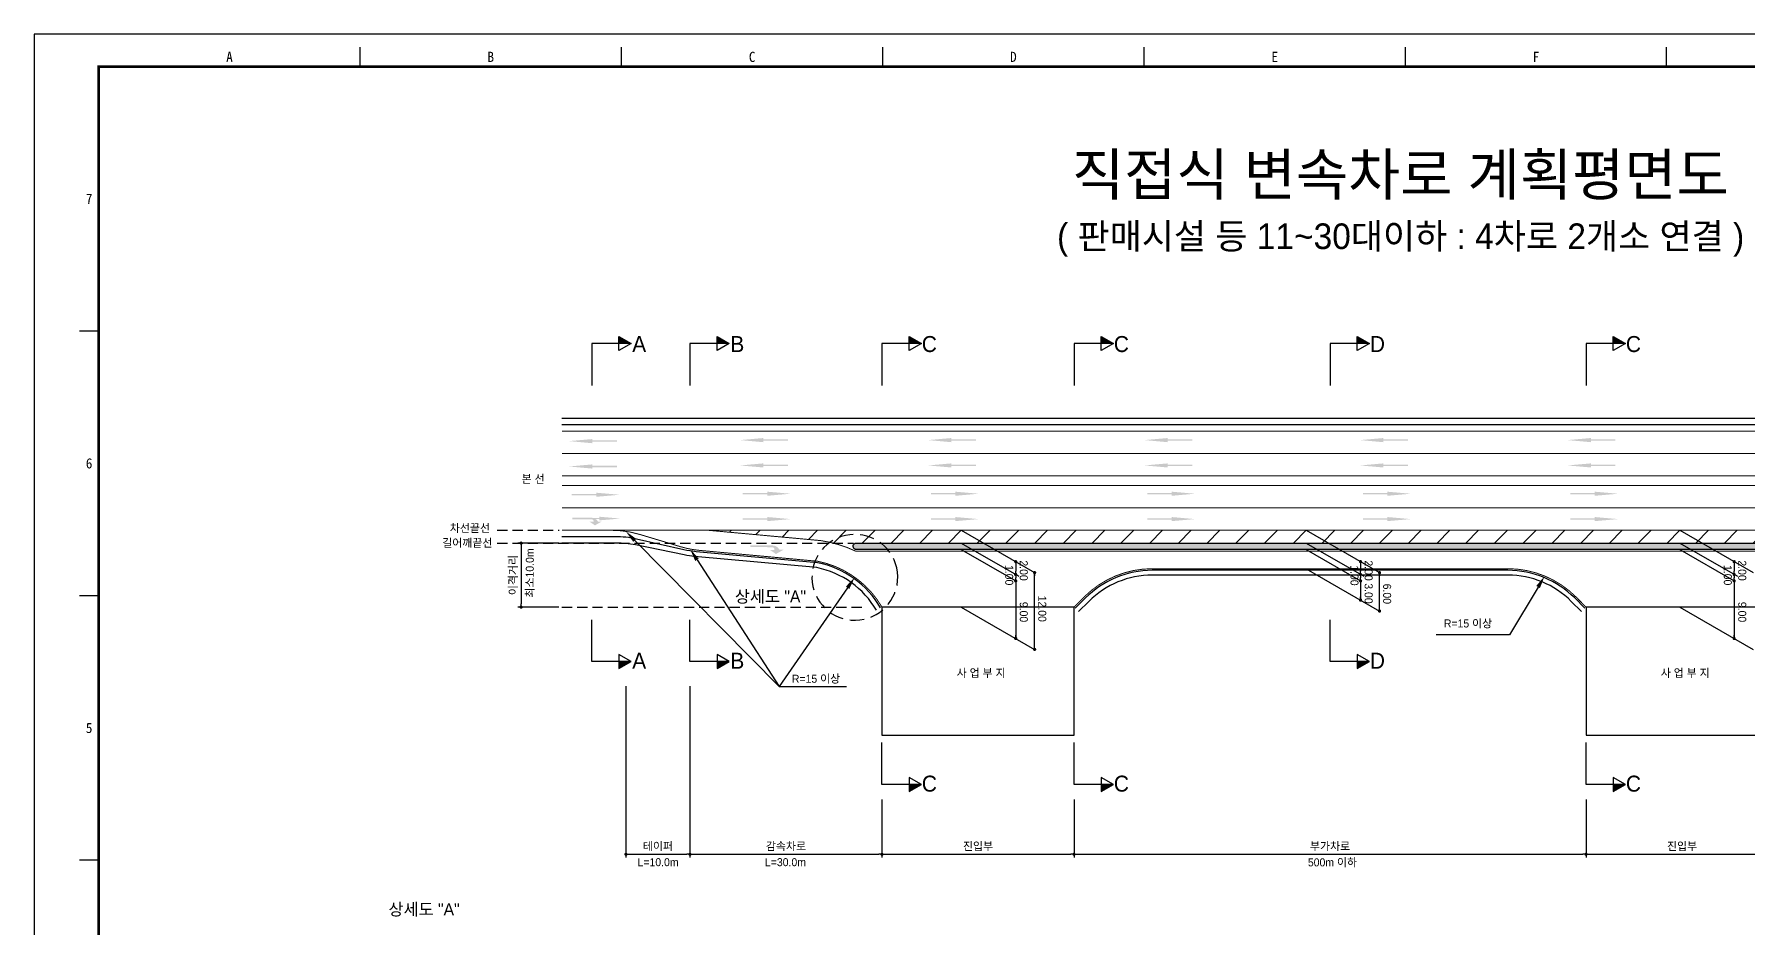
# Model space of a CAD drawing. Header units: millimetres. Extents: x 640 to 1063, y -2 to 297.
# Drawn here: x 639.6 to 907.4, y 157.3 to 297 of the extents above; entities that cross this region are included whole.
import ezdxf
from ezdxf.enums import TextEntityAlignment as Align

# ---------------------------------------------------------------- set-up
doc = ezdxf.new("R2010")
doc.units = ezdxf.units.MM
doc.linetypes.add('HIDDEN', pattern=[9.525, 6.35, -3.175])
for name, color, linetype in [('CC-GSTR-0004', 4, 'Continuous'), ('CM-LANE-0030', 30, 'Continuous'), ('CZ-DIMT-0002', 7, 'Continuous'), ('CZ-LIN1-0007', 7, 'Continuous'), ('CZ-LIN2-0003', 3, 'Continuous'), ('CZ-LINE-0001', 7, 'Continuous'), ('CZ-TEXT-BOX0', 7, 'Continuous'), ('TITLE', 7, 'Continuous')]:
    doc.layers.add(name, color=color, linetype=linetype)
doc.styles.add('돋움', font='')
doc.styles.add('돋음체', font='')
doc.styles.get('돋움').set_extended_font_data('Dotum')
doc.styles.get('돋음체').set_extended_font_data('DotumChe')

# ---------------------------------------------------------------- blocks, each defined once
blk = doc.blocks.new('_Dot')
at = {"color": 0, "linetype": 'ByBlock', "lineweight": -2}
blk.add_line((-0.5, 0), (-1, 0), dxfattribs=at)
at = {"color": 0, "linetype": 'ByBlock', "const_width": 0.5}
blk.add_lwpolyline([(-0.25, 0, 1), (0.25, 0, 1)], format="xyb", close=True, dxfattribs=at)

msp = doc.modelspace()

# ---------------------------------------------------------------- hatches: boundary and pattern name
at = {"layer": 'CM-LANE-0030'}
h = msp.add_hatch(dxfattribs=at)
h.set_pattern_fill('ANSI31', color=256, style=0)
h.set_pattern_definition([(45, (-338.5882, 3.508), (-2.245064, 2.245064), [])])
h.paths.add_polyline_path([(744.88, 219.49), (762.45, 217.88, -0.062108), (766.75, 216.49), (767.87, 216.49, 0.001633), (767.76, 216.55, -0.783474), (767.99, 217.49), (917.46, 217.49, -0.830663), (917.64, 216.52, 0.001236), (917.55, 216.49), (919.07, 216.49, -0.050333), (922.67, 217.2), (967.08, 219.49)])
at = {"layer": 'CZ-LIN1-0007'}
for points in [[(726.76, 233.74), (726.76, 233.52), (730.59, 233.52), (730.59, 233.31), (726.76, 233.31), (726.76, 233.09), (723.11, 233.42)], [(753.48, 233.9), (753.48, 233.68), (757.31, 233.68), (757.31, 233.47), (753.48, 233.47), (753.48, 233.25), (749.83, 233.58)], [(782.87, 233.9), (782.87, 233.68), (786.69, 233.68), (786.69, 233.47), (782.87, 233.47), (782.87, 233.25), (779.22, 233.58)], [(816.66, 233.9), (816.66, 233.68), (820.48, 233.68), (820.48, 233.47), (816.66, 233.47), (816.66, 233.25), (813.01, 233.58)], [(850.36, 233.9), (850.36, 233.68), (854.18, 233.68), (854.18, 233.47), (850.36, 233.47), (850.36, 233.25), (846.71, 233.58)], [(882.77, 233.9), (882.77, 233.68), (886.59, 233.68), (886.59, 233.47), (882.77, 233.47), (882.77, 233.25), (879.12, 233.58)], [(726.76, 229.78), (726.76, 229.56), (730.59, 229.56), (730.59, 229.35), (726.76, 229.35), (726.76, 229.13), (723.11, 229.46)], [(753.48, 229.94), (753.48, 229.72), (757.31, 229.72), (757.31, 229.51), (753.48, 229.51), (753.48, 229.3), (749.83, 229.62)], [(782.87, 229.94), (782.87, 229.72), (786.69, 229.72), (786.69, 229.51), (782.87, 229.51), (782.87, 229.3), (779.22, 229.62)], [(816.66, 229.94), (816.66, 229.72), (820.48, 229.72), (820.48, 229.51), (816.66, 229.51), (816.66, 229.3), (813.01, 229.62)], [(850.36, 229.94), (850.36, 229.72), (854.18, 229.72), (854.18, 229.51), (850.36, 229.51), (850.36, 229.3), (846.71, 229.62)], [(882.77, 229.94), (882.77, 229.72), (886.59, 229.72), (886.59, 229.51), (882.77, 229.51), (882.77, 229.3), (879.12, 229.62)], [(727.37, 225.36), (727.37, 225.15), (723.55, 225.15), (723.55, 224.93), (727.37, 224.93), (727.37, 224.72), (731.02, 225.04)], [(754.09, 225.52), (754.09, 225.31), (750.27, 225.31), (750.27, 225.09), (754.09, 225.09), (754.09, 224.88), (757.74, 225.2)], [(783.47, 225.52), (783.47, 225.31), (779.65, 225.31), (779.65, 225.09), (783.47, 225.09), (783.47, 224.88), (787.12, 225.2)], [(817.26, 225.52), (817.26, 225.31), (813.44, 225.31), (813.44, 225.09), (817.26, 225.09), (817.26, 224.88), (820.91, 225.2)], [(850.96, 225.52), (850.96, 225.31), (847.14, 225.31), (847.14, 225.09), (850.96, 225.09), (850.96, 224.88), (854.62, 225.2)], [(883.37, 225.52), (883.37, 225.31), (879.55, 225.31), (879.55, 225.09), (883.37, 225.09), (883.37, 224.88), (887.02, 225.2)], [(726.73, 221.44, -0.267976), (727.64, 220.83), (728.19, 220.84), (727.16, 220.26), (726.33, 220.83), (726.94, 220.83, 0.504994), (726.67, 221.2), (723.61, 221.22), (723.62, 221.46)], [(727.86, 221.61), (727.86, 221.42), (724.43, 221.42), (724.43, 221.23), (727.86, 221.23), (727.86, 221.04), (731.13, 221.32)], [(754.09, 221.56), (754.09, 221.35), (750.27, 221.35), (750.27, 221.13), (754.09, 221.13), (754.09, 220.92), (757.74, 221.24)], [(783.47, 221.56), (783.47, 221.35), (779.65, 221.35), (779.65, 221.13), (783.47, 221.13), (783.47, 220.92), (787.12, 221.24)], [(817.26, 221.56), (817.26, 221.35), (813.44, 221.35), (813.44, 221.13), (817.26, 221.13), (817.26, 220.92), (820.91, 221.24)], [(850.96, 221.56), (850.96, 221.35), (847.14, 221.35), (847.14, 221.13), (850.96, 221.13), (850.96, 220.92), (854.62, 221.24)], [(883.37, 221.56), (883.37, 221.35), (879.55, 221.35), (879.55, 221.13), (883.37, 221.13), (883.37, 220.92), (887.02, 221.24)], [(754.96, 217.12, -0.267976), (755.99, 216.44), (756.61, 216.44), (755.44, 215.78), (754.5, 216.43), (755.19, 216.43, 0.504994), (754.88, 216.85), (751.42, 216.87), (751.42, 217.14)]]:
    msp.add_hatch(color=256, dxfattribs=at).paths.add_polyline_path(points)
at = {"layer": 'CZ-LIN2-0003'}
h = msp.add_hatch(dxfattribs=at)
h.set_pattern_fill('CROSS', color=256, scale=0.075, style=0)
h.set_pattern_definition([(0, (-338.58823, 3.50815), (0.47625, 0.47625), [0.238125, -0.714375]), (90, (-338.46916, 3.3891), (-0.47625, 0.47625), [0.238125, -0.714375])])
h.paths.add_polyline_path([(917.46, 217.49), (767.99, 217.49, 0.783474), (767.76, 216.55, -0.001633), (767.87, 216.49), (917.55, 216.49, -0.001236), (917.64, 216.52, 0.830663)])
at = {"layer": 'CZ-LINE-0001'}
for points in [[(730.92, 249.76), (730.92, 248.66), (732.82, 248.66)], [(746.25, 249.76), (746.25, 248.66), (748.16, 248.66)], [(776.25, 249.76), (776.25, 248.66), (778.16, 248.66)], [(806.25, 249.76), (806.25, 248.66), (808.16, 248.66)], [(846.25, 249.76), (846.25, 248.66), (848.16, 248.66)], [(886.25, 249.76), (886.25, 248.66), (888.16, 248.66)], [(732.82, 198.99), (730.92, 198.99), (730.92, 197.89)], [(748.16, 198.99), (746.25, 198.99), (746.25, 197.89)], [(848.16, 198.99), (846.25, 198.99), (846.25, 197.89)], [(778.16, 179.79), (776.25, 179.79), (776.25, 178.69)], [(808.16, 179.79), (806.25, 179.79), (806.25, 178.69)], [(888.16, 179.79), (886.25, 179.79), (886.25, 178.69)]]:
    msp.add_hatch(color=256, dxfattribs=at).paths.add_polyline_path(points)

# ---------------------------------------------------------------- linework, layer by layer
at = {"color": 0, "linetype": 'ByBlock', "lineweight": -2}
for p, q in [((792.9, 214.34), (792.9, 214.09)), ((846.78, 214.34), (846.78, 214.09)), ((905.15, 214.34), (905.15, 214.09)), ((792.9, 212.84), (792.9, 213.09)), ((792.9, 212.34), (792.9, 212.09)), ((792.9, 211.84), (792.9, 212.09)), ((795.86, 212.63), (795.86, 212.38)), ((846.78, 212.84), (846.78, 213.09)), ((846.78, 212.34), (846.78, 212.09)), ((846.78, 211.84), (846.78, 212.09)), ((849.74, 212.63), (849.74, 212.38)), ((905.15, 212.84), (905.15, 213.09)), ((905.15, 212.34), (905.15, 212.09)), ((905.15, 211.84), (905.15, 212.09)), ((846.78, 208.84), (846.78, 209.09)), ((849.74, 207.13), (849.74, 207.38)), ((792.9, 202.85), (792.9, 203.1)), ((795.86, 201.14), (795.86, 201.39)), ((905.15, 202.85), (905.15, 203.1))]:
    msp.add_line(p, q, dxfattribs=at)
at = {"color": 0, "linetype": 'ByBlock', "const_width": 0.25}
for points in [[(792.9, 214.46, 1), (792.9, 214.71, 1)], [(846.78, 214.46, 1), (846.78, 214.71, 1)], [(905.15, 214.46, 1), (905.15, 214.71, 1)], [(792.9, 212.71, 1), (792.9, 212.46, 1)], [(792.9, 212.46, 1), (792.9, 212.71, 1)], [(792.9, 211.71, 1), (792.9, 211.46, 1)], [(795.86, 212.75, 1), (795.86, 213, 1)], [(846.78, 212.71, 1), (846.78, 212.46, 1)], [(846.78, 212.46, 1), (846.78, 212.71, 1)], [(846.78, 211.71, 1), (846.78, 211.46, 1)], [(849.74, 212.75, 1), (849.74, 213, 1)], [(905.15, 212.46, 1), (905.15, 212.71, 1)], [(905.15, 212.71, 1), (905.15, 212.46, 1)], [(905.15, 211.71, 1), (905.15, 211.46, 1)], [(846.78, 208.71, 1), (846.78, 208.46, 1)], [(849.74, 207, 1), (849.74, 206.75, 1)], [(792.9, 202.72, 1), (792.9, 202.47, 1)], [(795.86, 201.01, 1), (795.86, 200.76, 1)], [(905.15, 202.72, 1), (905.15, 202.47, 1)]]:
    msp.add_lwpolyline(points, format="xyb", close=True, dxfattribs=at)
at = {"layer": 'CC-GSTR-0004'}
for points in [[(722.01, 236.99), (1002.01, 236.99)], [(722.01, 235.99), (1002.01, 235.99)]]:
    msp.add_lwpolyline(points, dxfattribs=at)
for points in [[(771.8, 207.36, 0.214554), (761.95, 214.41), (742.96, 216.15), (742.96, 216.15, -0.032516), (741.04, 216.46), (741.04, 216.46), (733.64, 218.12, 0.055483), (730.34, 218.49), (722.01, 218.49)], [(771.15, 206.99, 0.213816), (761.85, 213.66), (742.72, 215.42), (742.72, 215.42, -0.026776), (741.13, 215.65), (741.13, 215.65), (733.48, 217.2, 0.049732), (730.52, 217.49), (722.01, 217.49)], [(881.84, 207.31), (880.23, 208.92, 0.198912), (869.8, 213.24), (814.23, 213.24, 0.198912), (803.8, 208.92), (802.19, 207.31)], [(881.31, 206.78), (879.7, 208.39, 0.198912), (869.8, 212.49), (814.23, 212.49, 0.198912), (804.33, 208.39), (802.72, 206.78)]]:
    msp.add_lwpolyline(points, format="xyb", dxfattribs=at)
at = {"layer": 'CM-LANE-0030', "const_width": 0.15}
for points in [[(722.01, 227.99), (1002.01, 227.99)], [(722.01, 226.49), (1002.01, 226.49)]]:
    msp.add_lwpolyline(points, dxfattribs=at)
msp.add_lwpolyline([(762.45, 217.88), (744.88, 219.49), (967.08, 219.49), (922.67, 217.2, 0.059897), (917.55, 216.24), (767.87, 216.24, 0.073871)], format="xyb", close=True, dxfattribs=at)
at = {"layer": 'CZ-LIN1-0007', "const_width": 0.15}
msp.add_lwpolyline([(722.01, 234.99), (1002.01, 234.99)], dxfattribs=at)
at = {"layer": 'CZ-LIN1-0007', "linetype": 'HIDDEN', "const_width": 0.15}
for points in [[(722.01, 231.49), (1002.01, 231.49)], [(722.01, 222.99), (1002.01, 222.99)], [(729.81, 219.49), (744.88, 219.49)]]:
    msp.add_lwpolyline(points, dxfattribs=at)
at = {"layer": 'CZ-LIN1-0007', "const_width": 0.15}
for points in [[(772.01, 207.49, 0.214787), (761.99, 214.65), (743.51, 216.35), (743.51, 216.35, -0.049984), (740.57, 216.92), (740.57, 216.92), (734.12, 218.86), (734.12, 218.86, 0.072993), (729.81, 219.49), (729.81, 219.49), (722.01, 219.49)], [(882.01, 207.49), (880.41, 209.1, 0.198912), (869.8, 213.49), (814.23, 213.49, 0.198912), (803.62, 209.1), (802.01, 207.49)]]:
    msp.add_lwpolyline(points, format="xyb", dxfattribs=at)
at = {"layer": 'CZ-LIN2-0003'}
msp.add_lwpolyline([(767.76, 216.55, -0.783474), (767.99, 217.49), (917.46, 217.49, -0.830663), (917.64, 216.52, 0.001236), (917.55, 216.49), (767.87, 216.49, 0.001633)], format="xyb", close=True, dxfattribs=at)
for points in [[(802.01, 207.49), (772.01, 207.49), (772.01, 187.49), (802.01, 187.49)], [(912.01, 207.49), (882.01, 207.49), (882.01, 187.49), (912.01, 187.49)]]:
    msp.add_lwpolyline(points, close=True, dxfattribs=at)
at = {"layer": 'CZ-LINE-0001'}
for p, q in [((730.92, 247.56), (730.92, 249.76)), ((730.92, 249.76), (732.82, 248.66)), ((746.25, 247.56), (746.25, 249.76)), ((746.25, 249.76), (748.16, 248.66)), ((776.25, 247.56), (776.25, 249.76)), ((776.25, 249.76), (778.16, 248.66)), ((806.25, 247.56), (806.25, 249.76)), ((806.25, 249.76), (808.16, 248.66)), ((846.25, 247.56), (846.25, 249.76)), ((846.25, 249.76), (848.16, 248.66)), ((886.25, 247.56), (886.25, 249.76)), ((886.25, 249.76), (888.16, 248.66)), ((732.82, 248.66), (726.68, 248.66)), ((726.68, 248.66), (726.68, 242.12)), ((732.82, 248.66), (730.92, 247.56)), ((748.16, 248.66), (742.01, 248.66)), ((742.01, 248.66), (742.01, 242.12)), ((748.16, 248.66), (746.25, 247.56)), ((778.16, 248.66), (772.01, 248.66)), ((772.01, 248.66), (772.01, 242.12)), ((778.16, 248.66), (776.25, 247.56)), ((808.16, 248.66), (802.01, 248.66)), ((802.01, 248.66), (802.01, 242.12)), ((808.16, 248.66), (806.25, 247.56)), ((848.16, 248.66), (842.01, 248.66)), ((842.01, 248.66), (842.01, 242.12)), ((848.16, 248.66), (846.25, 247.56)), ((888.16, 248.66), (882.01, 248.66)), ((882.01, 248.66), (882.01, 242.12)), ((888.16, 248.66), (886.25, 247.56)), ((721.51, 217.49), (715.13, 217.49)), ((715.63, 216.99), (715.63, 207.99)), ((784.4, 219.49), (795.86, 212.88)), ((784.4, 217.49), (793.4, 212.3)), ((784.4, 217.49), (793.4, 212.3)), ((838.28, 219.49), (849.74, 212.88)), ((838.28, 217.49), (847.28, 212.3)), ((838.28, 217.49), (847.28, 212.3)), ((896.65, 219.49), (908.11, 212.88)), ((896.65, 217.49), (905.65, 212.3)), ((896.65, 217.49), (905.65, 212.3)), ((784.4, 216.49), (792.9, 211.59)), ((838.28, 216.49), (846.78, 211.59)), ((896.65, 216.49), (905.15, 211.59)), ((792.9, 214.09), (792.9, 213.09)), ((795.86, 200.89), (795.86, 212.88)), ((838.28, 213.49), (849.74, 206.88)), ((846.78, 214.09), (846.78, 213.09)), ((849.74, 206.88), (849.74, 212.88)), ((905.15, 214.09), (905.15, 213.09)), ((792.9, 211.59), (792.9, 202.6)), ((846.78, 211.59), (846.78, 208.59)), ((905.15, 211.59), (905.15, 202.6)), ((721.51, 207.49), (715.13, 207.49)), ((784.4, 207.5), (795.86, 200.89)), ((896.65, 207.5), (908.11, 200.89)), ((726.68, 198.99), (726.68, 205.53)), ((742.01, 198.99), (742.01, 205.53)), ((842.01, 198.99), (842.01, 205.53)), ((732.82, 198.99), (726.68, 198.99)), ((732.82, 198.99), (730.92, 200.09)), ((730.92, 200.09), (730.92, 197.89)), ((730.92, 197.89), (732.82, 198.99)), ((748.16, 198.99), (742.01, 198.99)), ((748.16, 198.99), (746.25, 200.09)), ((746.25, 200.09), (746.25, 197.89)), ((746.25, 197.89), (748.16, 198.99)), ((848.16, 198.99), (842.01, 198.99)), ((848.16, 198.99), (846.25, 200.09)), ((846.25, 200.09), (846.25, 197.89)), ((846.25, 197.89), (848.16, 198.99)), ((732.01, 195.15), (732.01, 168.38)), ((742.01, 195.15), (742.01, 168.38)), ((742.01, 195.15), (742.01, 168.38)), ((755.93, 195.09), (766.49, 195.09)), ((772.01, 179.79), (772.01, 186.33)), ((802.01, 179.79), (802.01, 186.33)), ((882.01, 179.79), (882.01, 186.33)), ((778.16, 179.79), (772.01, 179.79)), ((778.16, 179.79), (776.25, 180.89)), ((776.25, 180.89), (776.25, 178.69)), ((776.25, 178.69), (778.16, 179.79)), ((808.16, 179.79), (802.01, 179.79)), ((808.16, 179.79), (806.25, 180.89)), ((806.25, 180.89), (806.25, 178.69)), ((806.25, 178.69), (808.16, 179.79)), ((888.16, 179.79), (882.01, 179.79)), ((888.16, 179.79), (886.25, 180.89)), ((886.25, 180.89), (886.25, 178.69)), ((886.25, 178.69), (888.16, 179.79)), ((772.01, 177.43), (772.01, 168.38)), ((772.01, 177.43), (772.01, 168.38)), ((802.01, 177.43), (802.01, 168.38)), ((802.01, 177.43), (802.01, 168.38)), ((882.01, 177.43), (882.01, 168.38)), ((882.01, 177.43), (882.01, 168.38)), ((732.51, 168.88), (741.51, 168.88)), ((742.51, 168.88), (771.51, 168.88)), ((772.51, 168.88), (801.51, 168.88)), ((802.51, 168.88), (881.51, 168.88)), ((882.51, 168.88), (911.51, 168.88))]:
    msp.add_line(p, q, dxfattribs=at)
at = {"layer": 'CZ-LINE-0001', "linetype": 'HIDDEN', "ltscale": 0.25}
for p, q in [((711.91, 219.49), (721.57, 219.49)), ((711.91, 217.49), (767.56, 217.49)), ((722.01, 207.49), (769.17, 207.49))]:
    msp.add_line(p, q, dxfattribs=at)
at = {"layer": 'CZ-LINE-0001', "linetype": 'HIDDEN', "ltscale": 0.35}
msp.add_line((774.42, 212.94), (774.42, 212.94), dxfattribs=at)
at = {"layer": 'CZ-LINE-0001'}
for points in [[(733.39, 217.91), (755.93, 195.09)], [(743.11, 214.89), (755.93, 195.09)], [(766.63, 210.51), (755.93, 195.09)], [(874.51, 210.63), (870.06, 203.17), (858.58, 203.17)]]:
    msp.add_lwpolyline(points, dxfattribs=at)
at = {"layer": 'CZ-LINE-0001', "linetype": 'HIDDEN', "ltscale": 0.35}
msp.add_arc((767.77, 212.15), 6.7, 6.7667, 6.749, dxfattribs=at)
at = {"layer": 'CZ-LINE-0001'}
for points in [[(733.16, 217.67), (731.99, 219.33), (733.63, 218.14)], [(742.83, 214.7), (742.03, 216.56), (743.39, 215.07)], [(766.36, 210.7), (767.77, 212.15), (766.9, 210.32)], [(874.23, 210.8), (875.54, 212.35), (874.8, 210.46)]]:
    msp.add_solid(points, dxfattribs=at)
at = {"layer": 'TITLE', "color": 7, "linetype": 'Continuous'}
for p, q in [((690.48, 291.92), (690.48, 294.95)), ((731.3, 291.92), (731.3, 294.95)), ((772.13, 291.92), (772.13, 294.95)), ((812.95, 291.92), (812.95, 294.95)), ((853.78, 291.92), (853.78, 294.95)), ((894.6, 291.92), (894.6, 294.95)), ((649.65, 250.6), (646.63, 250.6)), ((649.65, 209.27), (646.63, 209.27)), ((649.65, 167.94), (646.63, 167.94))]:
    msp.add_line(p, q, dxfattribs=at)
at = {"layer": 'TITLE'}
msp.add_lwpolyline([(639.57, -2.41), (1062.93, -2.41), (1062.93, 296.96), (639.57, 296.96)], close=True, dxfattribs=at)
at = {"layer": 'TITLE', "linetype": 'Continuous', "const_width": 0.403}
msp.add_lwpolyline([(649.65, 2.62), (649.65, 291.92), (1057.9, 291.92), (1057.9, 2.62)], close=True, dxfattribs=at)

# ---------------------------------------------------------------- block references
at = {"layer": 'CZ-LINE-0001', "xscale": 0.5, "yscale": 0.5, "zscale": 0.5}
for p, rotation in [((715.63, 217.49), 90), ((715.63, 207.49), 270), ((732.01, 168.88), 180), ((742.01, 168.88), 180), ((772.01, 168.88), 180), ((802.01, 168.88), 180), ((882.01, 168.88), 180)]:
    msp.add_blockref('_Dot', p, dxfattribs=dict(at, rotation=rotation))
for p in [(742.01, 168.88), (772.01, 168.88), (802.01, 168.88), (882.01, 168.88)]:
    msp.add_blockref('_Dot', p, dxfattribs=at)

# ---------------------------------------------------------------- texts
at = {"layer": 'CZ-DIMT-0002', "style": '돋움'}
for s, height, p in [('A', 2.5, (734.08, 248.58)), ('B', 2.5, (749.41, 248.58)), ('C', 2.5, (779.41, 248.58)), ('C', 2.5, (809.41, 248.58)), ('D', 2.5, (849.41, 248.58)), ('C', 2.5, (889.41, 248.58)), ('본 선', 1.25, (717.51, 227.51)), ('차선끝선', 1.25, (707.63, 219.83)), ('길어깨끝선', 1.25, (707.23, 217.52)), ('상세도 "A"', 1.875, (754.58, 209.15)), ('R=15 이상', 1.25, (863.57, 204.94)), ('A', 2.5, (734.08, 199.12)), ('B', 2.5, (749.41, 199.12)), ('D', 2.5, (849.41, 199.12)), ('R=15 이상', 1.25, (761.71, 196.3)), ('사 업 부 지', 1.25, (787.5, 197.2)), ('사 업 부 지', 1.25, (897.5, 197.2)), ('C', 2.5, (779.41, 179.92)), ('C', 2.5, (809.41, 179.92)), ('C', 2.5, (889.41, 179.92)), ('L=10.0m', 1.25, (737.03, 167.65)), ('L=30.0m', 1.25, (756.93, 167.65)), ('500m 이하', 1.25, (842.39, 167.62))]:
    msp.add_text(s, height=height, dxfattribs=at).set_placement(p, align=Align.MIDDLE_CENTER)
msp.add_text('최소10.0m', height=1.25, rotation=90, dxfattribs=at).set_placement((717.61, 208.98))
at = {"layer": 'CZ-DIMT-0002', "char_height": 1.25, "attachment_point": 5, "rotation": 270, "style": '돋움'}
for s, insert in [('\\A1;2.00', (794.15, 213.2)), ('\\A1;2.00', (848.03, 213.2)), ('\\A1;2.00', (906.4, 213.2)), ('1.00', (791.88, 212.48)), ('1.00', (845.82, 212.44)), ('1.00', (904.14, 212.48)), ('12.00', (797.04, 207.23)), ('3.00', (848.03, 209.62)), ('6.00', (850.92, 209.56)), ('9.00', (794.15, 206.72)), ('9.00', (906.4, 206.72))]:
    msp.add_mtext(s, dxfattribs=dict(at, insert=insert))
at = {"layer": 'CZ-LINE-0001', "insert": (714.44, 212.49), "char_height": 1.25, "attachment_point": 5, "rotation": 90, "style": '돋움'}
msp.add_mtext('\\A1;이격거리', dxfattribs=at)
at = {"layer": 'CZ-LINE-0001', "char_height": 1.25, "attachment_point": 5, "style": '돋움'}
for s, insert in [('\\A1;테이퍼', (737.01, 170.07)), ('\\A1;감속차로', (757.01, 170.08)), ('\\A1;진입부', (787.01, 170.07)), ('\\A1;부가차로', (842.01, 170.07)), ('\\A1;진입부', (897.01, 170.07))]:
    msp.add_mtext(s, dxfattribs=dict(at, insert=insert))
at = {"layer": 'CZ-TEXT-BOX0', "style": '돋움'}
msp.add_text('상세도 "A"', height=1.875, dxfattribs=at).set_placement((700.47, 160.28), align=Align.MIDDLE_CENTER)
at = {"layer": 'TITLE', "color": 3, "linetype": 'Continuous', "style": '돋음체'}
for s, p in [('A', (670.07, 293.44)), ('B', (710.89, 293.44)), ('C', (751.72, 293.44)), ('D', (792.54, 293.44)), ('E', (833.37, 293.44)), ('F', (874.19, 293.44)), ('7', (648.14, 271.27)), ('6', (648.14, 229.94)), ('5', (648.14, 188.61))]:
    msp.add_text(s, height=1.59, dxfattribs=at).set_placement(p, align=Align.MIDDLE)
at = {"layer": 'TITLE', "style": '돋움'}
for s, height, p in [('직접식 변속차로 계획평면도', 6.5, (852.99, 275.05)), ('( 판매시설 등 11~30대이하 : 4차로 2개소 연결 )', 4, (853.04, 265.42))]:
    msp.add_text(s, height=height, dxfattribs=at).set_placement(p, align=Align.MIDDLE_CENTER)

doc.saveas('drawing.dxf')
